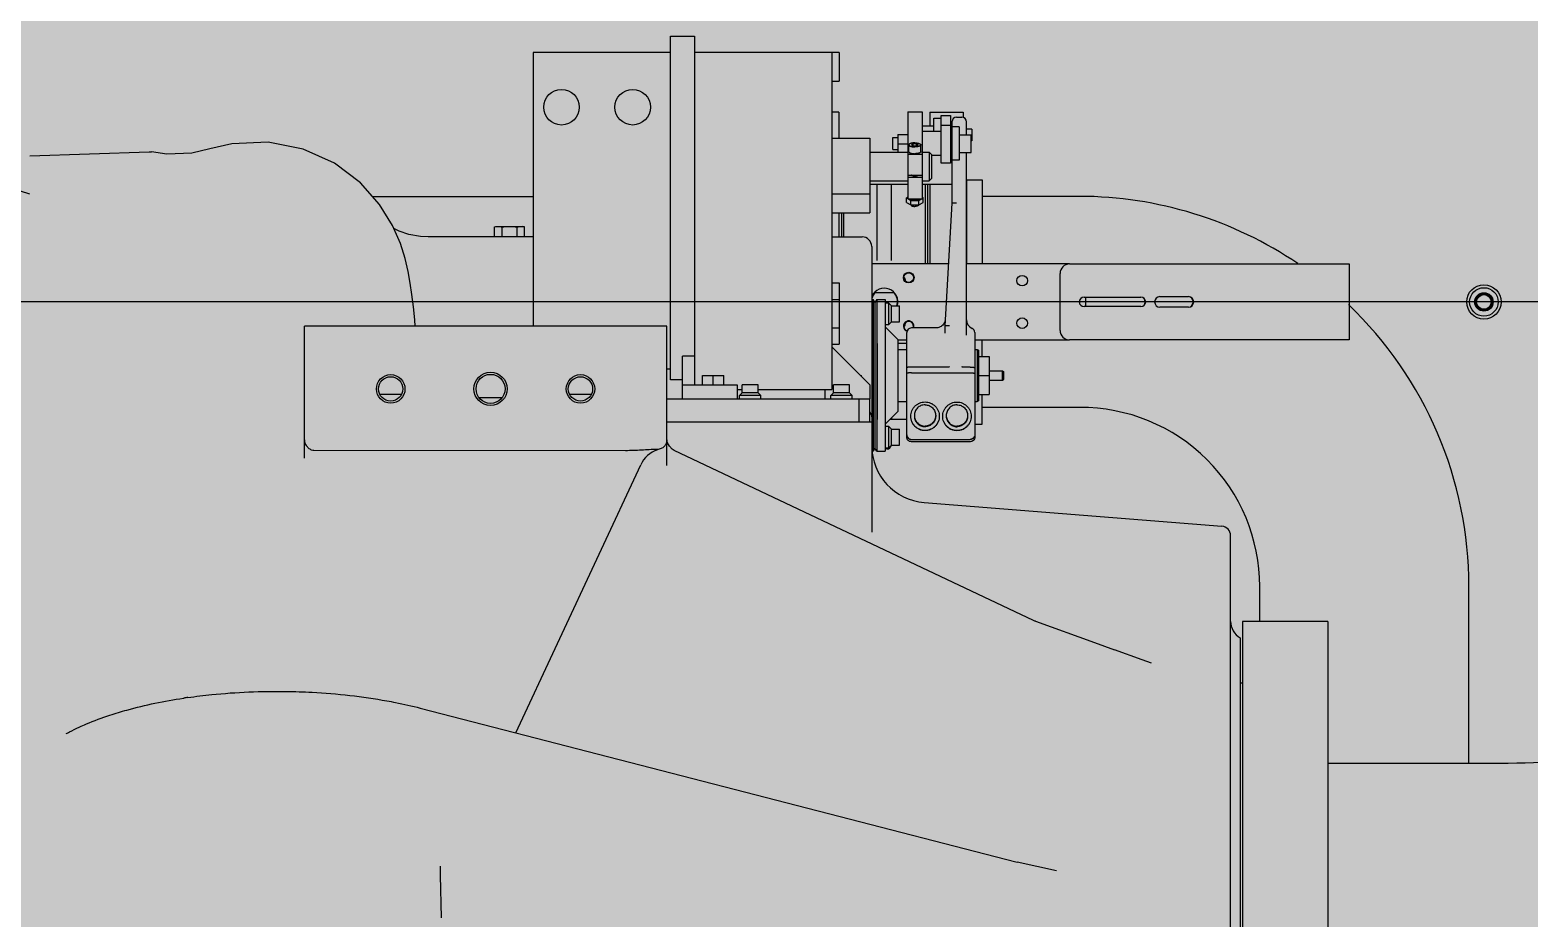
# Model space of a CAD drawing. Header units: millimetres. Extents: x -18489 to 17339, y -1599 to 10961.
# Drawn here: x -14545.8 to -14445.6, y 2114.1 to 2173.5 of the extents above; entities that cross this region are included whole.
import ezdxf

# ---------------------------------------------------------------- set-up
doc = ezdxf.new("R2010")
doc.units = ezdxf.units.MM
for name, color, linetype in [('188K-SM-03-F10-MECH-EQ-Y2257103$0$0 Xref', 8, 'Continuous'), ('188K-SM-03-F10-MECH-EQ-Y2257103$0$M-EQU-FOUNDATION', 8, 'Continuous'), ('188K-SM-03-F10-MECH-EQ-Y2257103$0$Micron CUP L10 HVAC EQU$0$M-MECH-EQU', 136, 'Continuous'), ('188K-SM-03-F10-MECH-EQ-Y2257103$0$Micron CUP L10 HVAC EQU$0$M-PHASE1 AREA', 252, 'Continuous')]:
    doc.layers.add(name, color=color, linetype=linetype)

# ---------------------------------------------------------------- blocks, each defined once
blk = doc.blocks.new('188K-SM-03-F10-MECH-EQ-Y2257103$0$Micron CUP L10 HVAC EQU$0$A$C0c53ceb0')
at = {"layer": '188K-SM-03-F10-MECH-EQ-Y2257103$0$Micron CUP L10 HVAC EQU$0$M-PHASE1 AREA'}
for p, q in [((16401.61627, 12556.78257), (16417.47457, 12556.78257)), ((16401.61627, 12326.83731), (16401.61627, 12556.78257)), ((16417.47457, 12556.78257), (16417.47457, 12323.66565)), ((16401.61627, 12545.68177), (16309.63817, 12545.68177)), ((16309.63817, 12545.68177), (16309.63817, 12362.86735)), ((16514.21016, 12545.68177), (16417.47457, 12545.68177)), ((16509.45268, 12545.68177), (16509.45268, 12320.49399)), ((16514.21016, 12545.68177), (16514.21016, 12526.65181)), ((16509.45268, 12526.65181), (16514.21016, 12526.65181)), ((16514.1718, 12505.89668), (16509.45268, 12505.89668)), ((16514.1718, 12505.89649), (16514.1718, 12488.59191)), ((16560.19922, 12506.04009), (16569.71419, 12506.04009)), ((16560.19922, 12506.04009), (16560.19922, 12448.03219)), ((16569.71419, 12506.04009), (16569.71419, 12448.03219)), ((16574.91981, 12505.89668), (16597.18485, 12505.89668)), ((16574.91981, 12505.89649), (16574.91981, 12496.57405)), ((16577.63065, 12492.88018), (16577.63065, 12501.78826)), ((16577.63065, 12501.78826), (16582.40083, 12501.78826)), ((16582.40083, 12471.82967), (16582.40083, 12503.68195)), ((16582.40083, 12503.68195), (16588.74415, 12503.68195)), ((16588.74415, 12503.68195), (16588.74415, 12471.82967)), ((16589.7337, 12497.67144), (16588.74415, 12497.67144)), ((16589.7337, 12499.41767), (16589.7337, 12445.04455)), ((16592.7785, 12502.46272), (16596.33075, 12502.46272)), ((16597.18485, 12505.89649), (16597.18485, 12502.32744)), ((16599.37555, 12490.8207), (16599.37555, 12499.41767)), ((16509.45268, 12488.59191), (16534.82595, 12488.59191)), ((16534.82595, 12488.59191), (16534.82595, 12438.63194)), ((16550.10065, 12488.85218), (16553.44993, 12488.85218)), ((16550.10065, 12480.92303), (16550.10065, 12488.85218)), ((16553.44993, 12490.97925), (16560.19922, 12490.97925)), ((16553.44993, 12490.97925), (16553.44993, 12479.07693)), ((16577.63065, 12496.57405), (16569.71419, 12496.57405)), ((16582.40083, 12492.88018), (16569.71419, 12492.88018)), ((16582.40083, 12497.19174), (16588.74415, 12497.19174)), ((16588.74415, 12491.93503), (16589.3531, 12491.93503)), ((16594.50388, 12496.05184), (16589.7337, 12496.05184)), ((16594.50388, 12496.05184), (16594.50388, 12473.72336)), ((16594.50388, 12490.83763), (16602.44571, 12490.83763)), ((16603.00392, 12494.58859), (16599.37555, 12494.58859)), ((16602.44571, 12478.93757), (16602.44571, 12490.83763)), ((16603.00392, 12494.58859), (16603.00392, 12486.65944)), ((15973.29009, 12476.66688), (16052.90497, 12479.44709)), ((16052.90497, 12479.44709), (16054.4616, 12479.30882)), ((16064.84886, 12477.81695), (16054.46166, 12479.30888)), ((16081.49109, 12478.43421), (16064.84886, 12477.81695)), ((16093.64274, 12481.27954), (16081.49109, 12478.43421)), ((16108.22063, 12484.82415), (16093.64262, 12481.27961)), ((16132.47768, 12485.89106), (16108.22063, 12484.82415)), ((16155.96205, 12481.25888), (16132.47768, 12485.89106)), ((16176.94237, 12471.71534), (16155.96205, 12481.25888)), ((16534.82595, 12479.07693), (16560.19922, 12479.07693)), ((16550.10065, 12480.92303), (16553.44993, 12480.92303)), ((16553.44993, 12484.63594), (16560.19922, 12484.63594)), ((16560.19922, 12477.83603), (16569.71419, 12477.83603)), ((16560.93504, 12479.48489), (16560.93504, 12484.01507)), ((16563.75063, 12484.69197), (16562.60799, 12484.01507)), ((16562.60799, 12484.01507), (16563.75063, 12483.33817)), ((16563.75063, 12483.33817), (16563.75063, 12484.69197)), ((16566.03591, 12484.69197), (16563.75063, 12484.69197)), ((16563.75063, 12483.33817), (16566.03591, 12483.33817)), ((16567.17856, 12484.01507), (16566.03591, 12484.69197)), ((16566.03591, 12483.33817), (16566.03591, 12484.69197)), ((16566.03591, 12483.33817), (16567.17856, 12484.01507)), ((16568.8515, 12479.48489), (16568.8515, 12484.01507)), ((16569.71419, 12479.07693), (16574.47168, 12479.07693)), ((16574.47168, 12479.07693), (16576.05751, 12477.4911)), ((16574.47168, 12479.07693), (16574.47168, 12460.04698)), ((16588.74415, 12477.84018), (16589.3531, 12477.84018)), ((16594.50388, 12478.93757), (16602.44571, 12478.93757)), ((16599.37555, 12356.86786), (16599.37555, 12478.93757)), ((16603.00392, 12486.65944), (16602.44571, 12486.65944)), ((16194.21554, 12458.66585), (16176.94237, 12471.71534)), ((16576.05751, 12477.4911), (16576.05751, 12461.63281)), ((16582.40083, 12476.89502), (16576.05751, 12476.89502)), ((16588.74415, 12471.82967), (16582.40083, 12471.82967)), ((16594.50388, 12473.72336), (16589.7337, 12473.72336)), ((16207.07009, 12444.09433), (16194.21554, 12458.66585)), ((16534.82595, 12460.04698), (16560.19922, 12460.04698)), ((16560.19922, 12457.56047), (16534.82595, 12457.56047)), ((16539.78482, 12406.78234), (16539.78482, 12457.56047)), ((16549.2998, 12406.78234), (16549.2998, 12457.56047)), ((16560.19922, 12463.76862), (16569.71419, 12463.76862)), ((16560.19922, 12462.33804), (16569.71419, 12462.33804)), ((16569.71419, 12460.04698), (16574.47168, 12460.04698)), ((16589.7337, 12457.56047), (16569.71419, 12457.56047)), ((16571.69171, 12457.56047), (16571.69171, 12404.4036)), ((16573.33398, 12457.56047), (16573.33398, 12404.4036)), ((16574.47168, 12460.04698), (16576.05751, 12461.63281)), ((16574.91981, 12457.56047), (16574.91981, 12404.4036)), ((16599.37555, 12460.73226), (16609.87149, 12460.73226)), ((16599.37555, 12460.73226), (16599.37555, 12404.4036)), ((16609.87149, 12460.73226), (16609.87149, 12404.4036)), ((16202.20788, 12449.60598), (16309.63817, 12449.60598)), ((16509.45268, 12451.36136), (16534.82595, 12451.36136)), ((16560.19922, 12449.03399), (16559.3998, 12448.56042)), ((16559.3998, 12448.56042), (16560.19922, 12448.08685)), ((16559.3998, 12445.46082), (16559.3998, 12448.56042)), ((16560.19922, 12448.03219), (16569.71419, 12448.03219)), ((16560.29148, 12448.03219), (16562.14653, 12446.93326)), ((16567.64001, 12446.93326), (16569.49507, 12448.03219)), ((16570.38675, 12448.56042), (16569.71419, 12448.95884)), ((16569.71419, 12448.162), (16570.38675, 12448.56042)), ((16570.38675, 12445.46082), (16570.38675, 12448.56042)), ((16675.12837, 12449.60526), (16609.87311, 12449.60526)), ((16215.66843, 12430.06427), (16207.07009, 12444.09433)), ((16509.45268, 12438.63194), (16534.82595, 12438.63194)), ((16514.1718, 12438.63194), (16514.1718, 12422.49454)), ((16515.75763, 12438.63194), (16515.75763, 12422.49454)), ((16517.39291, 12422.49454), (16517.39291, 12438.63194)), ((16559.3998, 12445.46082), (16562.14653, 12443.83366)), ((16562.14653, 12443.83366), (16562.14653, 12446.93326)), ((16562.14653, 12446.93326), (16567.64001, 12446.93326)), ((16562.14653, 12443.83366), (16567.64001, 12443.83366)), ((16562.48281, 12443.72027), (16562.48281, 12443.83366)), ((16567.30373, 12443.72027), (16567.30373, 12443.83366)), ((16567.64001, 12443.83366), (16567.64001, 12446.93326)), ((16567.64001, 12443.83366), (16570.38675, 12445.46082)), ((16589.7337, 12445.04514), (16584.91278, 12362.96922)), ((16220.92421, 12418.00925), (16215.66843, 12430.06427)), ((16220.09356, 12426.3265), (16216.53226, 12428.08293)), ((16283.86074, 12429.16139), (16285.21005, 12429.52293)), ((16283.86074, 12422.49454), (16283.86074, 12429.16139)), ((16285.21005, 12429.52293), (16302.65418, 12429.52293)), ((16288.89643, 12422.49454), (16288.89643, 12429.16139)), ((16298.9678, 12422.49454), (16298.9678, 12429.16139)), ((16304.00348, 12429.16139), (16302.65418, 12429.52293)), ((16304.00348, 12422.49454), (16304.00348, 12429.16139)), ((16226.65014, 12424.12904), (16220.09356, 12426.3265)), ((16224.09817, 12408.0169), (16220.92421, 12418.00925)), ((16234.43181, 12422.7465), (16226.65014, 12424.12904)), ((16239.54081, 12422.49454), (16234.43181, 12422.7465)), ((16309.63817, 12422.49454), (16239.54227, 12422.49454)), ((16509.45268, 12422.49454), (16529.72592, 12422.49454)), ((16226.12976, 12399.44917), (16224.09817, 12408.0169)), ((16536.06924, 12416.15122), (16536.06924, 12225.11651)), ((16227.55979, 12391.60351), (16226.12976, 12399.44917)), ((16587.34653, 12404.4036), (16536.06924, 12404.4036)), ((16668.36387, 12404.4036), (16599.37555, 12404.4036)), ((16662.02055, 12360.00037), (16662.02055, 12398.06028)), ((16668.36387, 12404.4036), (16855.34205, 12404.4036)), ((16855.34205, 12404.4036), (16855.34205, 12353.65705)), ((16228.67767, 12383.88566), (16227.55979, 12391.60351)), ((16509.45268, 12391.79288), (16514.21016, 12391.79288)), ((16514.21016, 12391.79085), (16514.21016, 12350.69021)), ((18509.19987, 12379.03032), (13383.58898, 12379.03032)), ((16229.63843, 12375.80119), (16228.67767, 12383.88566)), ((16509.45268, 12380.75551), (16514.21016, 12380.75551)), ((16536.06924, 12380.62864), (16537.05402, 12380.62864)), ((16538.22596, 12378.59878), (16537.05402, 12380.62864)), ((16537.05402, 12380.62864), (16537.05402, 12279.13556)), ((16539.39791, 12380.62864), (16538.22596, 12378.59878)), ((16538.22596, 12378.59878), (16538.22596, 12281.16542)), ((16538.50982, 12385.37364), (16550.5748, 12385.37364)), ((16539.39791, 12380.62864), (16539.39791, 12279.13556)), ((16539.39791, 12380.62864), (16545.07675, 12380.62864)), ((16545.07675, 12380.62852), (16545.07675, 12279.13568)), ((16547.48721, 12378.24355), (16545.07675, 12378.24355)), ((16549.26334, 12376.44205), (16547.48721, 12378.24355)), ((16547.48721, 12363.98378), (16547.48721, 12378.24355)), ((16675.12675, 12377.73986), (16675.12675, 12380.32079)), ((16678.00571, 12382.20198), (16716.06562, 12382.20198)), ((16678.98039, 12382.21013), (16678.98309, 12375.85082)), ((16728.75226, 12382.58258), (16747.78221, 12382.58258)), ((16230.51316, 12367.11996), (16229.63843, 12375.80119)), ((16549.26334, 12365.78528), (16549.26334, 12376.44205)), ((16549.26334, 12376.44205), (16554.59172, 12376.44205)), ((16554.59172, 12365.78528), (16554.59172, 12376.44205)), ((16716.06562, 12375.85867), (16678.00571, 12375.85867)), ((16747.78221, 12375.47807), (16728.75226, 12375.47807)), ((16399.06189, 12362.86735), (16156.74715, 12362.86735)), ((16156.74715, 12274.49832), (16156.74715, 12362.86735)), ((16230.89029, 12362.86735), (16230.51316, 12367.11996)), ((16399.06189, 12269.64935), (16399.06189, 12362.86735)), ((16509.45268, 12361.72555), (16514.21016, 12361.72555)), ((16545.07675, 12363.98378), (16547.48721, 12363.98378)), ((16545.2997, 12362.13694), (16553.44993, 12353.98671)), ((16549.26334, 12365.78528), (16547.48721, 12363.98378)), ((16549.26334, 12365.78528), (16554.59172, 12365.78528)), ((16559.53951, 12288.58284), (16559.53951, 12358.55368)), ((16578.92635, 12361.59869), (16562.5843, 12361.59869)), ((16579.43907, 12361.61941), (16578.92635, 12361.59866)), ((16580.25883, 12361.7402), (16579.43907, 12361.61941)), ((16581.02993, 12361.95764), (16580.25883, 12361.7402)), ((16581.74415, 12362.25892), (16581.02993, 12361.95764)), ((16582.39572, 12362.63159), (16581.74415, 12362.25892)), ((16582.98087, 12363.06374), (16582.39572, 12362.63159)), ((16583.4975, 12363.54421), (16582.98087, 12363.06374)), ((16583.94494, 12364.0627), (16583.4975, 12363.54421)), ((16584.3238, 12364.61008), (16583.94494, 12364.0627)), ((16584.63612, 12365.17953), (16584.3238, 12364.61008)), ((16584.87566, 12365.74283), (16584.63612, 12365.17953)), ((16585.04421, 12366.26901), (16584.87566, 12365.74283)), ((16584.91278, 12362.96863), (16584.91278, 12358.09973)), ((16585.12745, 12366.62394), (16585.04421, 12366.26901)), ((16604.95767, 12358.55368), (16604.95767, 12288.58284)), ((16509.45268, 12350.68818), (16514.21016, 12350.68818)), ((16534.82595, 12323.66565), (16509.45268, 12349.03892)), ((16539.78482, 12351.27831), (16539.78482, 12300.50018)), ((16553.44993, 12353.98671), (16553.44993, 12305.77749)), ((16553.44993, 12353.65705), (16559.53951, 12353.65705)), ((16559.53951, 12351.27831), (16553.44993, 12351.27831)), ((16553.44993, 12347.28816), (16559.53951, 12347.28816)), ((16604.95767, 12353.65705), (16668.36387, 12353.65705)), ((16604.95767, 12347.28816), (16606.67036, 12347.28816)), ((16606.67036, 12347.28816), (16606.67036, 12312.47604)), ((16606.67036, 12347.28816), (16607.43156, 12346.84869)), ((16609.87149, 12342.56873), (16609.87149, 12353.65705)), ((16855.34205, 12353.65705), (16668.36387, 12353.65705)), ((16409.54542, 12314.15067), (16409.54542, 12342.6956)), ((16417.47457, 12342.6956), (16409.54542, 12342.6956)), ((16607.43156, 12346.84811), (16607.43156, 12312.91609)), ((16607.43156, 12342.56873), (16614.53608, 12342.56873)), ((16614.53608, 12342.56873), (16614.53608, 12317.19546)), ((16401.61627, 12333.97354), (16399.06189, 12333.97354)), ((16423.03131, 12323.66565), (16423.03131, 12329.83135)), ((16423.03131, 12329.83135), (16437.29109, 12329.83135)), ((16430.1612, 12323.66565), (16430.1612, 12329.83135)), ((16437.29109, 12323.66565), (16437.29109, 12329.83135)), ((16528.66024, 12329.83135), (16529.2692, 12329.83135)), ((16529.2692, 12329.22239), (16529.2692, 12329.83135)), ((16587.47913, 12335.46879), (16562.5843, 12335.46879)), ((16562.5843, 12331.56261), (16601.91287, 12331.56261)), ((16601.91287, 12335.46879), (16596.8092, 12335.46879)), ((16607.43156, 12329.8821), (16614.53608, 12329.8821)), ((16614.53608, 12333.0563), (16623.54359, 12333.0563)), ((16623.54359, 12333.0563), (16624.30479, 12332.2951)), ((16623.54359, 12326.7079), (16623.54359, 12333.0563)), ((16623.54359, 12326.7079), (16624.30479, 12327.4691)), ((16624.30479, 12327.4691), (16624.30479, 12332.2951)), ((16207.14975, 12317.4492), (16221.76393, 12317.4492)), ((16334.0161, 12317.4492), (16348.63028, 12317.4492)), ((16409.54542, 12326.83731), (16401.61627, 12326.83731)), ((16409.54542, 12323.66565), (16446.0195, 12323.66565)), ((16446.0195, 12323.66565), (16446.0195, 12314.15067)), ((16446.0195, 12320.49399), (16449.39414, 12320.49399)), ((16447.59264, 12316.56113), (16449.39414, 12318.33726)), ((16449.39414, 12318.33726), (16449.39414, 12323.66565)), ((16460.05092, 12318.33726), (16449.39414, 12318.33726)), ((16460.05077, 12323.66565), (16449.39429, 12323.66565)), ((16460.05092, 12318.33726), (16460.05092, 12323.66565)), ((16460.05092, 12320.49399), (16509.45268, 12320.49399)), ((16461.85242, 12316.56113), (16460.05092, 12318.33726)), ((16504.69519, 12320.49399), (16504.69519, 12314.15067)), ((16508.6661, 12316.56113), (16510.46761, 12318.33726)), ((16510.46761, 12318.33726), (16510.46761, 12323.66565)), ((16521.12438, 12318.33726), (16510.46761, 12318.33726)), ((16521.12423, 12323.66565), (16510.46775, 12323.66565)), ((16521.12438, 12318.33726), (16521.12438, 12323.66565)), ((16522.92588, 12316.56113), (16521.12438, 12318.33726)), ((16534.82595, 12323.66565), (16534.82595, 12314.15067)), ((16607.43156, 12317.19546), (16614.53608, 12317.19546)), ((16609.87149, 12297.32839), (16609.87149, 12317.19546)), ((16614.53608, 12326.7079), (16623.54359, 12326.7079)), ((16273.59656, 12315.1656), (16288.8944, 12315.1656)), ((16399.06189, 12314.15067), (16534.82595, 12314.15067)), ((16447.59264, 12314.15067), (16447.59264, 12316.56113)), ((16461.85242, 12316.56113), (16447.59264, 12316.56113)), ((16461.85242, 12314.15067), (16461.85242, 12316.56113)), ((16508.6661, 12314.15067), (16508.6661, 12316.56113)), ((16522.92588, 12316.56113), (16508.6661, 12316.56113)), ((16522.92588, 12314.15067), (16522.92588, 12316.56113)), ((16527.61994, 12298.67298), (16527.61994, 12314.15067)), ((16534.72445, 12298.67298), (16534.72445, 12314.15067)), ((16553.44993, 12312.47604), (16559.53951, 12312.47604)), ((16604.95767, 12312.47604), (16606.67036, 12312.47604)), ((16606.67036, 12312.47604), (16607.43156, 12312.91551)), ((16675.12675, 12308.45281), (16609.87149, 12308.45281)), ((16536.06924, 12298.67298), (16399.06189, 12298.67298)), ((16545.2997, 12297.62726), (16553.44993, 12305.77749)), ((16559.53951, 12300.50018), (16548.17262, 12300.50018)), ((16549.2998, 12301.62736), (16549.2998, 12300.50018)), ((16604.95767, 12297.32839), (16609.87149, 12297.32839)), ((16547.48721, 12295.78042), (16545.07675, 12295.78042)), ((16549.26334, 12293.97892), (16547.48721, 12295.78042)), ((16547.48721, 12281.52065), (16547.48721, 12295.78042)), ((16549.26334, 12283.32215), (16549.26334, 12293.97892)), ((16549.26334, 12293.97892), (16554.59172, 12293.97892)), ((16554.59172, 12283.32215), (16554.59172, 12293.97892)), ((16562.5843, 12287.14217), (16601.91287, 12287.14217)), ((16371.48844, 12279.57275), (16163.09084, 12279.59009)), ((16399.59649, 12284.77152), (16399.11073, 12286.77928)), ((16400.7828, 12282.52082), (16399.59649, 12284.77152)), ((16402.68858, 12280.51726), (16400.7828, 12282.52082)), ((16404.06415, 12279.65797), (16402.68858, 12280.51726)), ((16644.29793, 12165.99034), (16404.09348, 12279.64409)), ((16536.06924, 12279.13556), (16537.05402, 12279.13556)), ((16538.22596, 12281.16542), (16537.05402, 12279.13556)), ((16539.39791, 12279.13556), (16538.22596, 12281.16542)), ((16539.39791, 12279.13556), (16545.07675, 12279.13556)), ((16545.07675, 12281.52065), (16547.48721, 12281.52065)), ((16546.12814, 12280.7089), (16545.07675, 12280.7089)), ((16549.26334, 12283.32215), (16547.48721, 12281.52065)), ((16549.26334, 12283.32215), (16554.59172, 12283.32215)), ((16562.5843, 12286.98084), (16601.91287, 12286.98084)), ((16601.91287, 12285.53805), (16562.5843, 12285.53805)), ((16298.03649, 12090.96113), (16381.60223, 12270.16845)), ((16571.11055, 12244.94508), (16770.17061, 12229.10741)), ((16776.01083, 11873.67069), (16776.01083, 12222.77839)), ((16795.49994, 12165.4653), (16795.49994, 12188.73079)), ((16935.35261, 12070.31554), (16935.35261, 12188.73079)), ((16645.21946, 12165.59369), (16644.29796, 12165.99033)), ((16645.53507, 12165.47523), (16645.21946, 12165.59369)), ((16645.53503, 12165.47525), (16684.90158, 12151.23245)), ((16841.03198, 12165.4653), (16783.94212, 12165.4653)), ((16783.94212, 12165.46529), (16783.94212, 11467.70043)), ((16841.03198, 12165.46529), (16841.03198, 11467.70043)), ((16684.90158, 12151.23245), (16698.27476, 12146.43076)), ((16782.36758, 12154.46279), (16782.36758, 11478.69888)), ((16716.86611, 12139.82263), (16698.27476, 12146.43076)), ((16723.20427, 12137.57886), (16716.86611, 12139.82263)), ((16782.35379, 12124.25871), (16783.94212, 12124.25871)), ((16075.85732, 12114.10545), (16076.206, 12114.15787)), ((16075.97276, 12113.98956), (16076.33094, 12114.03164)), ((16234.14426, 12107.4532), (16633.28612, 12004.42541)), ((15997.57231, 12090.39193), (15997.54855, 12090.37892)), ((16938.14512, 12070.31554), (16841.03198, 12070.31554)), ((16944.66539, 12070.3335), (16938.14512, 12070.31554)), ((16247.71838, 12001.71238), (16247.71835, 12001.72039)), ((16247.85313, 11995.86821), (16247.71842, 12001.71237)), ((16659.62716, 11998.65796), (16633.28743, 12004.42574)), ((16659.62716, 11998.65796), (16659.62392, 11998.65856)), ((16248.50121, 11967.14102), (16247.85313, 11995.86821))]:
    blk.add_line(p, q, dxfattribs=at)
for centre, radius in [((16328.66812, 12509.20769), 11.89372), ((16376.243, 12509.20769), 11.89372), ((16560.77947, 12395.26748), 3.55226), ((16560.77947, 12395.26748), 3.17166), ((16636.64728, 12393.23936), 3.55226), ((16945.34209, 12379.03032), 11.4879), ((16945.34209, 12379.03032), 9.51498), ((16945.34209, 12379.03032), 6.17839), ((16945.34209, 12379.03032), 5.67682), ((16945.34209, 12379.03032), 5.29033), ((16945.34209, 12379.03032), 4.90973), ((16636.64728, 12364.82129), 3.55226), ((16214.4884, 12320.87459), 9.51498), ((16214.4884, 12320.87459), 8.13213), ((16281.24548, 12320.87459), 11.10081), ((16281.24548, 12320.87459), 9.71796), ((16341.35476, 12320.87459), 9.51498), ((16341.35476, 12320.87459), 8.13213)]:
    blk.add_circle(centre, radius, dxfattribs=at)
for centre, radius, start, end in [((16592.7785, 12499.41792), 3.04479, 90, 180), ((16596.33075, 12499.41792), 3.04479, 0, 90), ((16589.3531, 12492.31563), 0.3806, 270, 0), ((16589.3531, 12477.45958), 0.3806, 0, 90), ((15946.39442, 12379.03032), 76.91897, 69.52357114, 224.94230081), ((16674.47733, 12188.73079), 260.87528, 55.84772991, 89.85736929), ((16529.72592, 12416.15122), 6.34332, 0, 90), ((16668.36387, 12398.06028), 6.34332, 90, 180), ((16544.54231, 12379.03032), 9.12169, 343.34169816, 155.45454546), ((16552.66176, 12391.71696), 6.34332, 8.83283844, 38.41435594), ((16544.54231, 12379.03032), 8.75378, 133.56128448, 164.52042816), ((16544.54231, 12379.03032), 8.75378, 342.73550115, 46.43871552), ((16678.00571, 12379.03032), 3.17166, 90, 270), ((16716.06562, 12379.03032), 3.17166, 270, 90), ((16715.81189, 12379.03032), 3.17166, 274.68569801, 85.31430199), ((16728.75226, 12379.03032), 3.55226, 90, 270), ((16747.78221, 12379.03032), 3.55226, 270, 90), ((16747.52848, 12379.03032), 3.55226, 274.16545684, 85.83454316), ((16674.47733, 12188.73079), 260.87528, 0, 46.26205073), ((16545.83795, 12362.67518), 0.7612, 180, 225), ((16560.77947, 12362.79317), 3.55226, 340.03499677, 251.84765396), ((16560.77947, 12362.79317), 3.17166, 337.53823738, 252.5844872), ((16552.66176, 12366.34369), 6.34332, 321.58564406, 351.16716156), ((16562.5843, 12358.5539), 3.04479, 90, 180), ((16605.71886, 12367.13591), 6.34332, 180, 246.08346558), ((16601.91287, 12358.5539), 3.04479, 0, 66.08346558), ((16668.36387, 12360.00037), 6.34332, 180, 270), ((16675.77616, 12188.73079), 119.72378, 0, 90.31079016), ((16529.01269, 12301.46991), 7.02237, 30.3321547, 34.77861289), ((16545.83795, 12297.08901), 0.7612, 135, 180), ((16163.09047, 12286.74754), 6.34332, 180, 216.87989059), ((16398.84921, 12262.12603), 19.02995, 108.65302278, 154.99993775), ((16392.71523, 12286.84975), 6.44555, 270.43156277, 272.25077166), ((16574.12914, 12282.88509), 38.05991, 180, 265.451), ((16546.12814, 12283.88056), 3.17166, 270, 349.89197358), ((16769.66751, 12222.78407), 6.34332, 0, 85.451), ((16788.69747, 12165.4633), 12.68664, 180, 240.06999585), ((16131.8895, 11742.54243), 375.76414, 98.12416995, 98.52189642)]:
    blk.add_arc(centre, radius, start, end, dxfattribs=at)
for points, knots in [([(16564.89327, 12485.36887), (16564.63572, 12485.36887), (16564.25193, 12485.35617), (16563.74725, 12485.31314), (16563.38241, 12485.2687), (16563.03206, 12485.21232), (16562.69956, 12485.14453), (16562.38808, 12485.066), (16562.10057, 12484.9775), (16561.87854, 12484.89441), (16561.7155, 12484.82313), (16561.57005, 12484.75267), (16561.40742, 12484.66097), (16561.23981, 12484.5416), (16561.10658, 12484.4167), (16561.00904, 12484.28695), (16560.95801, 12484.17282), (16560.93829, 12484.08213), (16560.93504, 12484.03727), (16560.93504, 12484.01507)], [0, 0, 0, 0, 0.1745988697, 0.2600579958, 0.3433212556, 0.4237029607, 0.5005582458, 0.5732949316, 0.641387248, 0.7043927255, 0.7338827608, 0.7619852213, 0.8139421402, 0.860256661, 0.9011649159, 0.9372618826, 0.9696314474, 0.9849504909, 1, 1, 1, 1]), ([(16560.93504, 12484.01507), (16560.93504, 12483.99287), (16560.93829, 12483.94801), (16560.95801, 12483.85732), (16561.00904, 12483.74319), (16561.10658, 12483.61344), (16561.23981, 12483.48854), (16561.40742, 12483.36918), (16561.57005, 12483.27747), (16561.7155, 12483.20701), (16561.87854, 12483.13573), (16562.10057, 12483.05264), (16562.38808, 12482.96414), (16562.69956, 12482.88561), (16563.03206, 12482.81783), (16563.38241, 12482.76144), (16563.74725, 12482.717), (16564.25193, 12482.67397), (16564.63572, 12482.66128), (16564.89327, 12482.66128)], [0, 0, 0, 0, 0.0150495091, 0.0303685526, 0.0627381174, 0.0988350841, 0.139743339, 0.1860578598, 0.2380147787, 0.2661172392, 0.2956072745, 0.358612752, 0.4267050684, 0.4994417542, 0.5762970393, 0.6566787444, 0.7399420042, 0.8254011303, 1, 1, 1, 1]), ([(16560.93504, 12479.48489), (16560.93504, 12479.45898), (16560.93949, 12479.40645), (16560.95936, 12479.32845), (16560.99226, 12479.25117), (16561.03798, 12479.17489), (16561.09628, 12479.09982), (16561.16692, 12479.02614), (16561.24968, 12478.95405), (16561.38029, 12478.85699), (16561.57366, 12478.74219), (16561.84086, 12478.61841), (16562.14747, 12478.50573), (16562.36662, 12478.4416), (16562.48183, 12478.41133)], [0, 0, 0, 0, 0.039012118, 0.0789688686, 0.1207391778, 0.1650636176, 0.2125331407, 0.2635927064, 0.318558126, 0.3776368025, 0.5084785777, 0.6563487479, 0.8205946663, 1, 1, 1, 1]), ([(16562.48183, 12478.41133), (16562.66144, 12478.36413), (16563.03895, 12478.28211), (16563.62904, 12478.19571), (16564.25265, 12478.14289), (16564.67807, 12478.13109), (16564.89327, 12478.13109)], [0, 0, 0, 0, 0.2289293179, 0.4756840764, 0.734715221, 1, 1, 1, 1]), ([(16564.89327, 12485.36887), (16565.15082, 12485.36887), (16565.53461, 12485.35617), (16566.03929, 12485.31314), (16566.40414, 12485.2687), (16566.75448, 12485.21232), (16567.08698, 12485.14453), (16567.39847, 12485.066), (16567.68597, 12484.9775), (16567.908, 12484.89441), (16568.07104, 12484.82313), (16568.2165, 12484.75267), (16568.37913, 12484.66097), (16568.54674, 12484.5416), (16568.67996, 12484.4167), (16568.7775, 12484.28695), (16568.82853, 12484.17282), (16568.84825, 12484.08213), (16568.8515, 12484.03727), (16568.8515, 12484.01507)], [0, 0, 0, 0, 0.1745988697, 0.2600579958, 0.3433212556, 0.4237029607, 0.5005582458, 0.5732949316, 0.641387248, 0.7043927255, 0.7338827608, 0.7619852213, 0.8139421402, 0.860256661, 0.9011649159, 0.9372618826, 0.9696314474, 0.9849504909, 1, 1, 1, 1]), ([(16568.8515, 12484.01507), (16568.8515, 12483.99287), (16568.84825, 12483.94801), (16568.82853, 12483.85732), (16568.7775, 12483.74319), (16568.67996, 12483.61344), (16568.54674, 12483.48854), (16568.37913, 12483.36918), (16568.2165, 12483.27747), (16568.07104, 12483.20701), (16567.908, 12483.13573), (16567.68597, 12483.05264), (16567.39847, 12482.96414), (16567.08698, 12482.88561), (16566.75448, 12482.81783), (16566.40414, 12482.76144), (16566.03929, 12482.717), (16565.53461, 12482.67397), (16565.15082, 12482.66128), (16564.89327, 12482.66128)], [0, 0, 0, 0, 0.0150495091, 0.0303685526, 0.0627381174, 0.0988350841, 0.139743339, 0.1860578598, 0.2380147787, 0.2661172392, 0.2956072745, 0.358612752, 0.4267050684, 0.4994417542, 0.5762970393, 0.6566787444, 0.7399420042, 0.8254011303, 1, 1, 1, 1]), ([(16567.30471, 12478.41133), (16567.1251, 12478.36413), (16566.74759, 12478.28211), (16566.15751, 12478.19571), (16565.53389, 12478.14289), (16565.10847, 12478.13109), (16564.89327, 12478.13109)], [0, 0, 0, 0, 0.2289293179, 0.4756840764, 0.734715221, 1, 1, 1, 1]), ([(16568.8515, 12479.48489), (16568.8515, 12479.45898), (16568.84705, 12479.40645), (16568.82719, 12479.32845), (16568.79428, 12479.25117), (16568.74856, 12479.17489), (16568.69027, 12479.09982), (16568.61962, 12479.02614), (16568.53687, 12478.95405), (16568.40625, 12478.85699), (16568.21288, 12478.74219), (16567.94568, 12478.61841), (16567.63908, 12478.50573), (16567.41992, 12478.4416), (16567.30471, 12478.41133)], [0, 0, 0, 0, 0.039012118, 0.0789688686, 0.1207391778, 0.1650636176, 0.2125331407, 0.2635927064, 0.318558126, 0.3776368025, 0.5084785777, 0.6563487479, 0.8205946663, 1, 1, 1, 1]), ([(16564.89327, 12463.13643), (16564.62633, 12463.13643), (16564.11652, 12463.16381), (16563.42027, 12463.28468), (16562.92632, 12463.44942), (16562.63543, 12463.62167), (16562.5301, 12463.71734), (16562.49121, 12463.76706)], [0, 0, 0, 0, 0.3155386531, 0.6017381695, 0.8340558254, 0.925385251, 1, 1, 1, 1]), ([(16567.29533, 12463.76706), (16567.25644, 12463.71734), (16567.15111, 12463.62167), (16566.86022, 12463.44942), (16566.36628, 12463.28468), (16565.67003, 12463.16381), (16565.16021, 12463.13643), (16564.89327, 12463.13643)], [0, 0, 0, 0, 0.074614749, 0.1659441746, 0.3982618305, 0.6844613469, 1, 1, 1, 1]), ([(16561.08532, 12448.03106), (16561.1635, 12447.96528), (16561.34803, 12447.84018), (16561.66956, 12447.68104), (16562.05207, 12447.53829), (16562.32961, 12447.45974), (16562.4769, 12447.42313)], [0, 0, 0, 0, 0.2003933238, 0.4348502657, 0.7023289912, 1, 1, 1, 1]), ([(16567.30964, 12447.42313), (16567.45693, 12447.45974), (16567.73447, 12447.53829), (16568.11698, 12447.68104), (16568.43851, 12447.84018), (16568.62305, 12447.96528), (16568.70122, 12448.03106)], [0, 0, 0, 0, 0.2976710088, 0.5651497343, 0.7996066762, 1, 1, 1, 1]), ([(16562.4769, 12447.42313), (16562.65869, 12447.37794), (16563.03901, 12447.29935), (16563.63133, 12447.21646), (16564.25449, 12447.16585), (16564.67882, 12447.15455), (16564.89327, 12447.15455)], [0, 0, 0, 0, 0.2306320542, 0.4776703186, 0.7359646394, 1, 1, 1, 1]), ([(16562.48281, 12443.72027), (16562.48281, 12443.70675), (16562.48479, 12443.67943), (16562.4968, 12443.62421), (16562.52787, 12443.5547), (16562.58728, 12443.47569), (16562.6684, 12443.39963), (16562.77048, 12443.32694), (16562.89261, 12443.25808), (16563.03374, 12443.19363), (16563.19258, 12443.13418), (16563.36767, 12443.08028), (16563.55736, 12443.03246), (16563.75984, 12442.99118), (16564.04898, 12442.94466), (16564.42796, 12442.90607), (16564.73643, 12442.89585), (16564.89327, 12442.89585)], [0, 0, 0, 0, 0.015050095, 0.0303697371, 0.0627405449, 0.0988389228, 0.1397487375, 0.1860650934, 0.2380239933, 0.2956077737, 0.3586156747, 0.4267106617, 0.4994501355, 0.5763084177, 0.6566932299, 0.8253943783, 1, 1, 1, 1]), ([(16564.89327, 12447.15455), (16565.10772, 12447.15455), (16565.53205, 12447.16585), (16566.15521, 12447.21646), (16566.74753, 12447.29935), (16567.12785, 12447.37794), (16567.30964, 12447.42313)], [0, 0, 0, 0, 0.2640353606, 0.5223296814, 0.7693679458, 1, 1, 1, 1]), ([(16567.30373, 12443.72027), (16567.30373, 12443.70675), (16567.30175, 12443.67943), (16567.28975, 12443.62421), (16567.25867, 12443.5547), (16567.19927, 12443.47569), (16567.11814, 12443.39963), (16567.01607, 12443.32694), (16566.89393, 12443.25808), (16566.75281, 12443.19363), (16566.59396, 12443.13418), (16566.41887, 12443.08028), (16566.22918, 12443.03246), (16566.0267, 12442.99118), (16565.73756, 12442.94466), (16565.35858, 12442.90607), (16565.05011, 12442.89585), (16564.89327, 12442.89585)], [0, 0, 0, 0, 0.015050095, 0.0303697371, 0.0627405449, 0.0988389228, 0.1397487375, 0.1860650934, 0.2380239933, 0.2956077737, 0.3586156747, 0.4267106617, 0.4994501355, 0.5763084177, 0.6566932299, 0.8253943783, 1, 1, 1, 1]), ([(16589.7337, 12445.04455), (16589.7337, 12445.05392), (16589.75594, 12445.07676), (16589.79753, 12445.10931), (16589.87181, 12445.1464), (16590.0225, 12445.19257), (16590.27854, 12445.23062), (16590.82688, 12445.28831), (16591.67233, 12445.32247), (16592.39029, 12445.31678), (16592.7785, 12445.30554)], [0, 0, 0, 0, 0.0090844089, 0.0271907757, 0.0536044474, 0.0878675778, 0.180327543, 0.3035282425, 0.6232436268, 1, 1, 1, 1]), ([(16283.86074, 12429.16139), (16283.97353, 12429.19161), (16284.42275, 12429.30595), (16284.87873, 12429.39499), (16285.2223, 12429.44218)], [0, 0, 0, 0, 0.2518884729, 1, 1, 1, 1]), ([(16285.2223, 12429.44218), (16285.31835, 12429.45537), (16285.70208, 12429.50198), (16286.08901, 12429.52293), (16286.37859, 12429.52293)], [0, 0, 0, 0, 0.2508444738, 1, 1, 1, 1]), ([(16286.37859, 12429.52293), (16286.80044, 12429.52293), (16287.65123, 12429.45479), (16288.4831, 12429.27214), (16288.89643, 12429.16139)], [0, 0, 0, 0, 0.4964392741, 1, 1, 1, 1]), ([(16288.89643, 12429.16139), (16289.73092, 12429.27319), (16291.40584, 12429.45604), (16293.09023, 12429.52293), (16293.93211, 12429.52293)], [0, 0, 0, 0, 0.5000188483, 1, 1, 1, 1]), ([(16293.93211, 12429.52293), (16294.774, 12429.52293), (16296.45839, 12429.45604), (16298.1333, 12429.27319), (16298.9678, 12429.16139)], [0, 0, 0, 0, 0.4999811568, 1, 1, 1, 1]), ([(16298.9678, 12429.16139), (16299.38112, 12429.27214), (16300.213, 12429.45479), (16301.06379, 12429.52293), (16301.48564, 12429.52293)], [0, 0, 0, 0, 0.503560731, 1, 1, 1, 1]), ([(16301.48564, 12429.52293), (16301.90749, 12429.52293), (16302.75828, 12429.45479), (16303.59016, 12429.27214), (16304.00348, 12429.16139)], [0, 0, 0, 0, 0.4964392741, 1, 1, 1, 1]), ([(16584.91278, 12362.96922), (16584.91278, 12362.97868), (16584.93583, 12363.00158), (16584.97805, 12363.03425), (16585.05336, 12363.0714), (16585.20484, 12363.11736), (16585.4613, 12363.15514), (16586.00936, 12363.21256), (16586.85352, 12363.24655), (16587.5702, 12363.24084), (16587.95757, 12363.22962)], [0, 0, 0, 0, 0.0091856884, 0.027590296, 0.0543390402, 0.0888328543, 0.1814587651, 0.3046652308, 0.6239993792, 1, 1, 1, 1]), ([(16562.5843, 12335.46879), (16562.19561, 12335.46879), (16561.47609, 12335.44888), (16560.63062, 12335.37592), (16560.08179, 12335.28186), (16559.82808, 12335.2184), (16559.67654, 12335.15776), (16559.59179, 12335.11203), (16559.53951, 12335.05811), (16559.53951, 12335.02309)], [0, 0, 0, 0, 0.3722471448, 0.6890124805, 0.8117982476, 0.9048896442, 0.9396154679, 0.966459883, 1, 1, 1, 1]), ([(16562.5843, 12331.56261), (16562.19573, 12331.56261), (16561.63146, 12331.55401), (16560.91373, 12331.52259), (16560.45822, 12331.49215), (16560.08361, 12331.45536), (16559.80572, 12331.41513), (16559.63653, 12331.37485), (16559.55882, 12331.33989), (16559.53951, 12331.31662), (16559.53951, 12331.30695)], [0, 0, 0, 0, 0.3785624291, 0.5496621844, 0.6998006394, 0.823414797, 0.9158700639, 0.9742209962, 0.9905804693, 1, 1, 1, 1]), ([(16587.95757, 12335.65538), (16587.93261, 12335.61896), (16587.79775, 12335.49896), (16587.61048, 12335.46877), (16587.47913, 12335.46879)], [0, 0, 0, 0, 0.2515514417, 1, 1, 1, 1]), ([(16596.8092, 12335.46879), (16596.67783, 12335.46878), (16596.4899, 12335.49845), (16596.35612, 12335.61925), (16596.33075, 12335.65538)], [0, 0, 0, 0, 0.7485115328, 1, 1, 1, 1]), ([(16601.91287, 12335.46879), (16602.30157, 12335.46879), (16603.02108, 12335.44888), (16603.86656, 12335.37592), (16604.41539, 12335.28186), (16604.6691, 12335.2184), (16604.82063, 12335.15776), (16604.90539, 12335.11203), (16604.95767, 12335.05811), (16604.95767, 12335.02309)], [0, 0, 0, 0, 0.3722471448, 0.6890124805, 0.8117982476, 0.9048896442, 0.9396154679, 0.966459883, 1, 1, 1, 1]), ([(16601.91287, 12331.56261), (16602.30145, 12331.56261), (16602.86572, 12331.55401), (16603.58345, 12331.52259), (16604.03896, 12331.49215), (16604.41356, 12331.45536), (16604.69146, 12331.41513), (16604.86065, 12331.37485), (16604.93836, 12331.33989), (16604.95767, 12331.31662), (16604.95767, 12331.30695)], [0, 0, 0, 0, 0.3785624291, 0.5496621844, 0.6998006394, 0.823414797, 0.9158700639, 0.9742209962, 0.9905804693, 1, 1, 1, 1]), ([(16562.20373, 12302.62527), (16562.20373, 12303.24616), (16562.32642, 12304.49145), (16562.87142, 12306.28486), (16563.75642, 12307.93834), (16564.94741, 12309.38739), (16566.39854, 12310.57664), (16568.05428, 12311.46024), (16569.85006, 12312.00441), (16571.09692, 12312.12688), (16571.71868, 12312.12688)], [0, 0, 0, 0, 0.1249136812, 0.249840511, 0.3747915986, 0.4997745418, 0.6247912818, 0.7498415897, 0.8749112144, 1, 1, 1, 1]), ([(16571.71868, 12310.24392), (16571.25279, 12310.24392), (16570.31847, 12310.15214), (16568.97282, 12309.7444), (16567.73212, 12309.08227), (16566.64473, 12308.19114), (16565.75228, 12307.10531), (16565.08911, 12305.8663), (16564.68073, 12304.52244), (16564.58879, 12303.5893), (16564.58879, 12303.12405)], [0, 0, 0, 0, 0.1250861532, 0.2501591966, 0.3752080125, 0.5002251665, 0.625208041, 0.7501592369, 0.8750861818, 1, 1, 1, 1]), ([(16571.71868, 12312.12688), (16572.34044, 12312.12688), (16573.5873, 12312.00441), (16575.38308, 12311.46024), (16577.03882, 12310.57664), (16578.48995, 12309.38739), (16579.68095, 12307.93834), (16580.56595, 12306.28486), (16581.11094, 12304.49145), (16581.23363, 12303.24616), (16581.23363, 12302.62527)], [0, 0, 0, 0, 0.1250887856, 0.2501584103, 0.3752087182, 0.5002254582, 0.6252084014, 0.750159489, 0.8750863188, 1, 1, 1, 1]), ([(16571.71868, 12310.24392), (16572.18458, 12310.24392), (16573.11889, 12310.15214), (16574.46454, 12309.7444), (16575.70524, 12309.08227), (16576.79263, 12308.19114), (16577.68509, 12307.10531), (16578.34825, 12305.8663), (16578.75664, 12304.52244), (16578.84857, 12303.5893), (16578.84857, 12303.12405)], [0, 0, 0, 0, 0.1250861532, 0.2501591966, 0.3752080125, 0.5002251665, 0.625208041, 0.7501592369, 0.8750861818, 1, 1, 1, 1]), ([(16583.51728, 12302.59777), (16583.51728, 12303.21865), (16583.63997, 12304.46394), (16584.18496, 12306.25735), (16585.06996, 12307.91083), (16586.26096, 12309.35989), (16587.71209, 12310.54913), (16589.36783, 12311.43274), (16591.16361, 12311.97691), (16592.41047, 12312.09938), (16593.03223, 12312.09938)], [0, 0, 0, 0, 0.1249136812, 0.249840511, 0.3747915986, 0.4997745418, 0.6247912818, 0.7498415897, 0.8749112144, 1, 1, 1, 1]), ([(16593.03223, 12310.21641), (16592.56633, 12310.21641), (16591.63202, 12310.12463), (16590.28637, 12309.7169), (16589.04567, 12309.05476), (16587.95828, 12308.16364), (16587.06583, 12307.0778), (16586.40266, 12305.8388), (16585.99427, 12304.49493), (16585.90234, 12303.56179), (16585.90234, 12303.09654)], [0, 0, 0, 0, 0.1250861532, 0.2501591966, 0.3752080125, 0.5002251665, 0.625208041, 0.7501592369, 0.8750861818, 1, 1, 1, 1]), ([(16593.03223, 12312.09938), (16593.65399, 12312.09938), (16594.90085, 12311.97691), (16596.69663, 12311.43274), (16598.35237, 12310.54913), (16599.8035, 12309.35989), (16600.99449, 12307.91083), (16601.87949, 12306.25735), (16602.42449, 12304.46394), (16602.54718, 12303.21865), (16602.54718, 12302.59777)], [0, 0, 0, 0, 0.1250887856, 0.2501584103, 0.3752087182, 0.5002254582, 0.6252084014, 0.750159489, 0.8750863188, 1, 1, 1, 1]), ([(16593.03223, 12310.21641), (16593.49812, 12310.21641), (16594.43244, 12310.12463), (16595.77809, 12309.7169), (16597.01879, 12309.05476), (16598.10618, 12308.16364), (16598.99863, 12307.0778), (16599.6618, 12305.8388), (16600.07019, 12304.49493), (16600.16212, 12303.56179), (16600.16212, 12303.09654)], [0, 0, 0, 0, 0.1250861532, 0.2501591966, 0.3752080125, 0.5002251665, 0.625208041, 0.7501592369, 0.8750861818, 1, 1, 1, 1]), ([(16535.07378, 12305.01629), (16535.27779, 12304.66762), (16535.89258, 12303.30775), (16536.06924, 12301.79483), (16536.06924, 12300.71603)], [0, 0, 0, 0, 0.2724456187, 1, 1, 1, 1]), ([(16571.71868, 12293.12366), (16571.09692, 12293.12366), (16569.85006, 12293.24613), (16568.05428, 12293.7903), (16566.39854, 12294.6739), (16564.94741, 12295.86315), (16563.75642, 12297.31221), (16562.87142, 12298.96568), (16562.32642, 12300.75909), (16562.20373, 12302.00438), (16562.20373, 12302.62527)], [0, 0, 0, 0, 0.1250887856, 0.2501584103, 0.3752087182, 0.5002254582, 0.6252084014, 0.750159489, 0.8750863188, 1, 1, 1, 1]), ([(16571.71868, 12292.95023), (16571.09692, 12292.95023), (16569.85006, 12293.0727), (16568.05428, 12293.61687), (16566.39854, 12294.50048), (16564.94741, 12295.68972), (16563.75642, 12297.13878), (16562.87142, 12298.79226), (16562.32642, 12300.58566), (16562.20373, 12301.83095), (16562.20373, 12302.45184)], [0, 0, 0, 0, 0.1250887856, 0.2501584103, 0.3752087182, 0.5002254582, 0.6252084014, 0.750159489, 0.8750863188, 1, 1, 1, 1]), ([(16564.58879, 12303.12405), (16564.58879, 12302.65879), (16564.68073, 12301.72565), (16565.08911, 12300.38179), (16565.75228, 12299.14278), (16566.64473, 12298.05695), (16567.73212, 12297.16583), (16568.97282, 12296.50369), (16570.31847, 12296.09595), (16571.25279, 12296.00417), (16571.71868, 12296.00417)], [0, 0, 0, 0, 0.1249138182, 0.2498407631, 0.374791959, 0.4997748335, 0.6247919875, 0.7498408034, 0.8749138468, 1, 1, 1, 1]), ([(16564.58879, 12302.73417), (16564.58879, 12302.26891), (16564.68073, 12301.33577), (16565.08911, 12299.99191), (16565.75228, 12298.7529), (16566.64473, 12297.66707), (16567.73212, 12296.77595), (16568.97282, 12296.11381), (16570.31847, 12295.70607), (16571.25279, 12295.61429), (16571.71868, 12295.61429)], [0, 0, 0, 0, 0.1249138182, 0.2498407631, 0.374791959, 0.4997748335, 0.6247919875, 0.7498408034, 0.8749138468, 1, 1, 1, 1]), ([(16578.84857, 12303.12405), (16578.84857, 12302.65879), (16578.75664, 12301.72565), (16578.34825, 12300.38179), (16577.68509, 12299.14278), (16576.79263, 12298.05695), (16575.70524, 12297.16583), (16574.46454, 12296.50369), (16573.11889, 12296.09595), (16572.18458, 12296.00417), (16571.71868, 12296.00417)], [0, 0, 0, 0, 0.1249138182, 0.2498407631, 0.374791959, 0.4997748335, 0.6247919875, 0.7498408034, 0.8749138468, 1, 1, 1, 1]), ([(16578.84857, 12302.73417), (16578.84857, 12302.26891), (16578.75664, 12301.33577), (16578.34825, 12299.99191), (16577.68509, 12298.7529), (16576.79263, 12297.66707), (16575.70524, 12296.77595), (16574.46454, 12296.11381), (16573.11889, 12295.70607), (16572.18458, 12295.61429), (16571.71868, 12295.61429)], [0, 0, 0, 0, 0.1249138182, 0.2498407631, 0.374791959, 0.4997748335, 0.6247919875, 0.7498408034, 0.8749138468, 1, 1, 1, 1]), ([(16581.23363, 12302.62527), (16581.23363, 12302.00438), (16581.11094, 12300.75909), (16580.56595, 12298.96568), (16579.68095, 12297.31221), (16578.48995, 12295.86315), (16577.03882, 12294.6739), (16575.38308, 12293.7903), (16573.5873, 12293.24613), (16572.34044, 12293.12366), (16571.71868, 12293.12366)], [0, 0, 0, 0, 0.1249136812, 0.249840511, 0.3747915986, 0.4997745418, 0.6247912818, 0.7498415897, 0.8749112144, 1, 1, 1, 1]), ([(16581.23363, 12302.45184), (16581.23363, 12301.83095), (16581.11094, 12300.58566), (16580.56595, 12298.79226), (16579.68095, 12297.13878), (16578.48995, 12295.68972), (16577.03882, 12294.50048), (16575.38308, 12293.61687), (16573.5873, 12293.0727), (16572.34044, 12292.95023), (16571.71868, 12292.95023)], [0, 0, 0, 0, 0.1249136812, 0.249840511, 0.3747915986, 0.4997745418, 0.6247912818, 0.7498415897, 0.8749112144, 1, 1, 1, 1]), ([(16593.03223, 12293.09615), (16592.41047, 12293.09615), (16591.16361, 12293.21862), (16589.36783, 12293.76279), (16587.71209, 12294.6464), (16586.26096, 12295.83564), (16585.06996, 12297.2847), (16584.18496, 12298.93818), (16583.63997, 12300.73159), (16583.51728, 12301.97688), (16583.51728, 12302.59777)], [0, 0, 0, 0, 0.1250887856, 0.2501584103, 0.3752087182, 0.5002254582, 0.6252084014, 0.750159489, 0.8750863188, 1, 1, 1, 1]), ([(16593.03223, 12292.92273), (16592.41047, 12292.92273), (16591.16361, 12293.04519), (16589.36783, 12293.58936), (16587.71209, 12294.47297), (16586.26096, 12295.66221), (16585.06996, 12297.11127), (16584.18496, 12298.76475), (16583.63997, 12300.55816), (16583.51728, 12301.80345), (16583.51728, 12302.42434)], [0, 0, 0, 0, 0.1250887856, 0.2501584103, 0.3752087182, 0.5002254582, 0.6252084014, 0.750159489, 0.8750863188, 1, 1, 1, 1]), ([(16585.90234, 12303.09654), (16585.90234, 12302.63129), (16585.99427, 12301.69815), (16586.40266, 12300.35428), (16587.06583, 12299.11528), (16587.95828, 12298.02945), (16589.04567, 12297.13832), (16590.28637, 12296.47618), (16591.63202, 12296.06845), (16592.56633, 12295.97667), (16593.03223, 12295.97667)], [0, 0, 0, 0, 0.1249138182, 0.2498407631, 0.374791959, 0.4997748335, 0.6247919875, 0.7498408034, 0.8749138468, 1, 1, 1, 1]), ([(16585.90234, 12302.70666), (16585.90234, 12302.24141), (16585.99427, 12301.30827), (16586.40266, 12299.96441), (16587.06583, 12298.7254), (16587.95828, 12297.63957), (16589.04567, 12296.74844), (16590.28637, 12296.0863), (16591.63202, 12295.67857), (16592.56633, 12295.58679), (16593.03223, 12295.58679)], [0, 0, 0, 0, 0.1249138182, 0.2498407631, 0.374791959, 0.4997748335, 0.6247919875, 0.7498408034, 0.8749138468, 1, 1, 1, 1]), ([(16600.16212, 12303.09654), (16600.16212, 12302.63129), (16600.07019, 12301.69815), (16599.6618, 12300.35428), (16598.99863, 12299.11528), (16598.10618, 12298.02945), (16597.01879, 12297.13832), (16595.77809, 12296.47618), (16594.43244, 12296.06845), (16593.49812, 12295.97667), (16593.03223, 12295.97667)], [0, 0, 0, 0, 0.1249138182, 0.2498407631, 0.374791959, 0.4997748335, 0.6247919875, 0.7498408034, 0.8749138468, 1, 1, 1, 1]), ([(16600.16212, 12302.70666), (16600.16212, 12302.24141), (16600.07019, 12301.30827), (16599.6618, 12299.96441), (16598.99863, 12298.7254), (16598.10618, 12297.63957), (16597.01879, 12296.74844), (16595.77809, 12296.0863), (16594.43244, 12295.67857), (16593.49812, 12295.58679), (16593.03223, 12295.58679)], [0, 0, 0, 0, 0.1249138182, 0.2498407631, 0.374791959, 0.4997748335, 0.6247919875, 0.7498408034, 0.8749138468, 1, 1, 1, 1]), ([(16602.54718, 12302.59777), (16602.54718, 12301.97688), (16602.42449, 12300.73159), (16601.87949, 12298.93818), (16600.99449, 12297.2847), (16599.8035, 12295.83564), (16598.35237, 12294.6464), (16596.69663, 12293.76279), (16594.90085, 12293.21862), (16593.65399, 12293.09615), (16593.03223, 12293.09615)], [0, 0, 0, 0, 0.1249136812, 0.249840511, 0.3747915986, 0.4997745418, 0.6247912818, 0.7498415897, 0.8749112144, 1, 1, 1, 1]), ([(16602.54718, 12302.42434), (16602.54718, 12301.80345), (16602.42449, 12300.55816), (16601.87949, 12298.76475), (16600.99449, 12297.11127), (16599.8035, 12295.66221), (16598.35237, 12294.47297), (16596.69663, 12293.58936), (16594.90085, 12293.04519), (16593.65399, 12292.92273), (16593.03223, 12292.92273)], [0, 0, 0, 0, 0.1249136812, 0.249840511, 0.3747915986, 0.4997745418, 0.6247912818, 0.7498415897, 0.8749112144, 1, 1, 1, 1]), ([(16559.53951, 12290.18269), (16559.53951, 12289.78717), (16559.69796, 12288.98735), (16560.37601, 12287.97702), (16561.38775, 12287.30024), (16562.18827, 12287.14217), (16562.5843, 12287.14217)], [0, 0, 0, 0, 0.2498687971, 0.4997704621, 0.7498064915, 1, 1, 1, 1]), ([(16559.53951, 12290.02136), (16559.53951, 12289.62584), (16559.69796, 12288.82602), (16560.37601, 12287.81569), (16561.38775, 12287.13891), (16562.18827, 12286.98084), (16562.5843, 12286.98084)], [0, 0, 0, 0, 0.2498687971, 0.4997704621, 0.7498064915, 1, 1, 1, 1]), ([(16562.5843, 12285.53805), (16562.18823, 12285.53805), (16561.38753, 12285.69652), (16560.37557, 12286.37415), (16559.69798, 12287.3861), (16559.53951, 12288.18678), (16559.53951, 12288.58284)], [0, 0, 0, 0, 0.2500455429, 0.5000049585, 0.7499677159, 1, 1, 1, 1]), ([(16604.95767, 12290.18269), (16604.95767, 12289.78717), (16604.79922, 12288.98735), (16604.12116, 12287.97702), (16603.10943, 12287.30024), (16602.30891, 12287.14217), (16601.91287, 12287.14217)], [0, 0, 0, 0, 0.2498687971, 0.4997704621, 0.7498064915, 1, 1, 1, 1]), ([(16604.95767, 12290.02136), (16604.95767, 12289.62584), (16604.79922, 12288.82602), (16604.12116, 12287.81569), (16603.10943, 12287.13891), (16602.30891, 12286.98084), (16601.91287, 12286.98084)], [0, 0, 0, 0, 0.2498687971, 0.4997704621, 0.7498064915, 1, 1, 1, 1]), ([(16604.95767, 12288.58284), (16604.95767, 12288.18667), (16604.79919, 12287.38599), (16604.12152, 12286.37416), (16603.1097, 12285.69649), (16602.30896, 12285.53818), (16601.91287, 12285.53816)], [0, 0, 0, 0, 0.2501037701, 0.4999844881, 0.7499456463, 1, 1, 1, 1]), ([(16163.09084, 12279.59009), (16162.56808, 12279.58994), (16161.25788, 12279.89414), (16159.53245, 12281.14085), (16158.48713, 12282.31428), (16158.01654, 12282.94071)], [0, 0, 0, 0, 0.250324748, 0.6248209422, 1, 1, 1, 1]), ([(16392.6612, 12280.392), (16389.12969, 12280.392), (16382.07819, 12279.90228), (16375.01982, 12279.55739), (16371.48844, 12279.57275)], [0, 0, 0, 0, 0.5000060561, 1, 1, 1, 1]), ([(16078.78694, 12114.53545), (16084.1013, 12115.29413), (16105.92971, 12117.93802), (16127.96233, 12118.84632), (16144.57725, 12118.61882)], [0, 0, 0, 0, 0.24418075, 1, 1, 1, 1]), ([(16144.57725, 12118.61882), (16150.37314, 12118.53946), (16172.93847, 12117.78791), (16195.46383, 12115.31033), (16211.97308, 12112.29984)], [0, 0, 0, 0, 0.2567298715, 1, 1, 1, 1]), ([(16026.73806, 12102.74997), (16030.48846, 12103.98575), (16046.59582, 12108.8349), (16063.13361, 12112.18646), (16075.85732, 12114.10545)], [0, 0, 0, 0, 0.2348160279, 1, 1, 1, 1]), ([(16211.97308, 12112.29984), (16213.88067, 12111.95199), (16221.31211, 12110.5322), (16228.69607, 12108.85951), (16234.14426, 12107.4532)], [0, 0, 0, 0, 0.2562901483, 1, 1, 1, 1]), ([(17249.60568, 12111.45099), (17247.56888, 12110.69107), (17245.52443, 12109.95305), (17243.47231, 12109.23698), (17235.96335, 12106.61678), (17218.78662, 12101.36698), (17190.10406, 12094.27708), (17156.33321, 12087.5919), (17104.25468, 12079.49341), (17033.26814, 12072.5265), (16974.82807, 12070.48178), (16944.66539, 12070.3335)], [-0.0215616488, -0.0215616488, -0.0215616488, -0.0215616488, 0, 0, 0, 0.0788967443, 0.178041664, 0.2929992503, 0.420300963, 0.7007707098, 1, 1, 1, 1]), ([(16006.23374, 12094.74457), (16007.82646, 12095.48102), (16014.53914, 12098.45116), (16021.43379, 12101.00217), (16026.73806, 12102.74997)], [0, 0, 0, 0, 0.2390799763, 1, 1, 1, 1]), ([(15997.54928, 12090.37896), (15998.24193, 12090.75817), (16001.09851, 12092.28805), (16004.00932, 12093.71603), (16006.23374, 12094.74457)], [0, 0, 0, 0, 0.243695614, 1, 1, 1, 1])]:
    blk.add_open_spline(points, degree=3, knots=knots, dxfattribs=at)
for points in [[(16395.2372, 12280.9256), (16394.43224, 12280.57778), (16393.53808, 12280.39825), (16392.6612, 12280.392)], [(16397.23916, 12282.29761), (16396.67166, 12281.72105), (16395.97984, 12281.24649), (16395.2372, 12280.9256)], [(16398.59966, 12284.37056), (16398.29048, 12283.60405), (16397.81895, 12282.88664), (16397.23916, 12282.29761)], [(16399.06189, 12286.74754), (16399.06189, 12285.94037), (16398.9016, 12285.11912), (16398.59966, 12284.37056)]]:
    blk.add_open_spline(points, degree=3, dxfattribs=at)
blk = doc.blocks.new('188K-SM-03-F10-MECH-EQ-Y2257103$0$Micron CUP L10 HVAC EQU')
at = {"layer": '188K-SM-03-F10-MECH-EQ-Y2257103$0$Micron CUP L10 HVAC EQU$0$M-MECH-EQU'}
blk.add_blockref('188K-SM-03-F10-MECH-EQ-Y2257103$0$Micron CUP L10 HVAC EQU$0$A$C0c53ceb0', (-206166.7, 2082.2), dxfattribs=at)
blk = doc.blocks.new('188K-SM-03-F10-MECH-EQ-Y2257103')
at = {"layer": '188K-SM-03-F10-MECH-EQ-Y2257103$0$M-EQU-FOUNDATION'}
h = blk.add_hatch(dxfattribs=at)
h.set_pattern_fill('AR-CONC', color=256, scale=0.1)
h.set_pattern_definition([(50, (4473.521, 709.199), (18.218467, -1.593909), [1.905, -20.955]), (355, (4473.521, 709.2), (-3.524342, 19.105685), [1.524, -16.764058]), (100.45144, (4475.04, 709.066), (14.694125, 17.511775), [1.619001, -17.809024]), (46.1842, (4473.521, 714.28), (27.107904, -4.204233), [2.8575, -31.4325]), (96.63556, (4475.78, 713.93), (23.740413, 24.742612), [2.428502, -26.71356]), (351.18415, (4473.52, 714.28), (23.740413, 24.742612), [2.285997, -25.145973]), (21, (4476.061, 713.009), (15.161439, -10.22652), [1.905, -20.955]), (326, (4476.061, 713.01), (6.180203, 18.418797), [1.524, -16.764]), (71.45144, (4477.325, 712.157), (21.341642, 8.192277), [1.619001, -17.808994]), (37.5, (4473.5214, 709.199), (0.3088603, 8.4555039), [0, -16.5608, 0, -17.018, 0, -16.8275]), (7.5, (4473.521, 709.199), (6.6819663, 10.0180575), [0, -9.7028, 0, -16.1798, 0, -6.4135]), (327.5, (4467.857, 709.199), (13.5590595, -0.5728744), [0, -6.35, 0, -19.812, 0, -26.289]), (317.5, (4465.317, 709.199), (14.812918, 2.542649), [0, -8.255, 0, -13.1572, 0, -18.669])])
h.paths.add_polyline_path([(-14928.15, 5602.46), (-14278.15, 5602.46), (-14278.15, 1902.46), (-14928.15, 1902.46)], flags=16)
h.paths.add_polyline_path([(-14933.15, 5607.46), (-14273.15, 5607.46), (-14273.15, 1897.46), (-14933.15, 1897.46)])
h = blk.add_hatch(dxfattribs=at)
h.set_pattern_fill('AR-CONC', color=256, scale=0.3)
h.set_pattern_definition([(50, (4473.52, 709.2), (54.6554, -4.78173), [5.715, -62.865]), (355, (4473.52, 709.2), (-10.57303, 57.31705), [4.572, -50.29218]), (100.45144, (4478.076, 708.8), (44.08237, 52.53533), [4.857, -53.42707]), (46.1842, (4473.52, 724.44), (81.32371, -12.6127), [8.5725, -94.2975]), (96.63556, (4480.3, 723.39), (71.22124, 74.22784), [7.2855, -80.14068]), (351.18415, (4473.52, 724.44), (71.22124, 74.22784), [6.858, -75.43792]), (21, (4481.14, 720.63), (45.48432, -30.67956), [5.715, -62.865]), (326, (4481.14, 720.63), (18.54061, 55.25639), [4.572, -50.292]), (71.45144, (4484.93, 718.07), (64.02493, 24.57683), [4.857, -53.42698]), (37.5, (4473.521, 709.2), (0.926581, 25.366512), [0, -49.6824, 0, -51.054, 0, -50.4825]), (7.5, (4473.52, 709.2), (20.0459, 30.054172), [0, -29.1084, 0, -48.5394, 0, -19.2405]), (327.5, (4456.529, 709.2), (40.677179, -1.718623), [0, -19.05, 0, -59.436, 0, -78.867]), (317.5, (4448.91, 709.2), (44.438754, 7.62795), [0, -24.765, 0, -39.4716, 0, -56.007])])
h.paths.add_polyline_path([(-14918.15, 5592.46), (-14288.15, 5592.46), (-14288.15, 1912.46), (-14918.15, 1912.46)])
at = {"layer": '188K-SM-03-F10-MECH-EQ-Y2257103$0$0 Xref', "xscale": 0.1, "yscale": 0.1, "zscale": 0.1}
blk.add_blockref('188K-SM-03-F10-MECH-EQ-Y2257103$0$Micron CUP L10 HVAC EQU', (4473.52, 709.2), dxfattribs=at)

msp = doc.modelspace()

# ---------------------------------------------------------------- block references
msp.add_blockref('188K-SM-03-F10-MECH-EQ-Y2257103', (0, 0))

doc.saveas('drawing.dxf')
